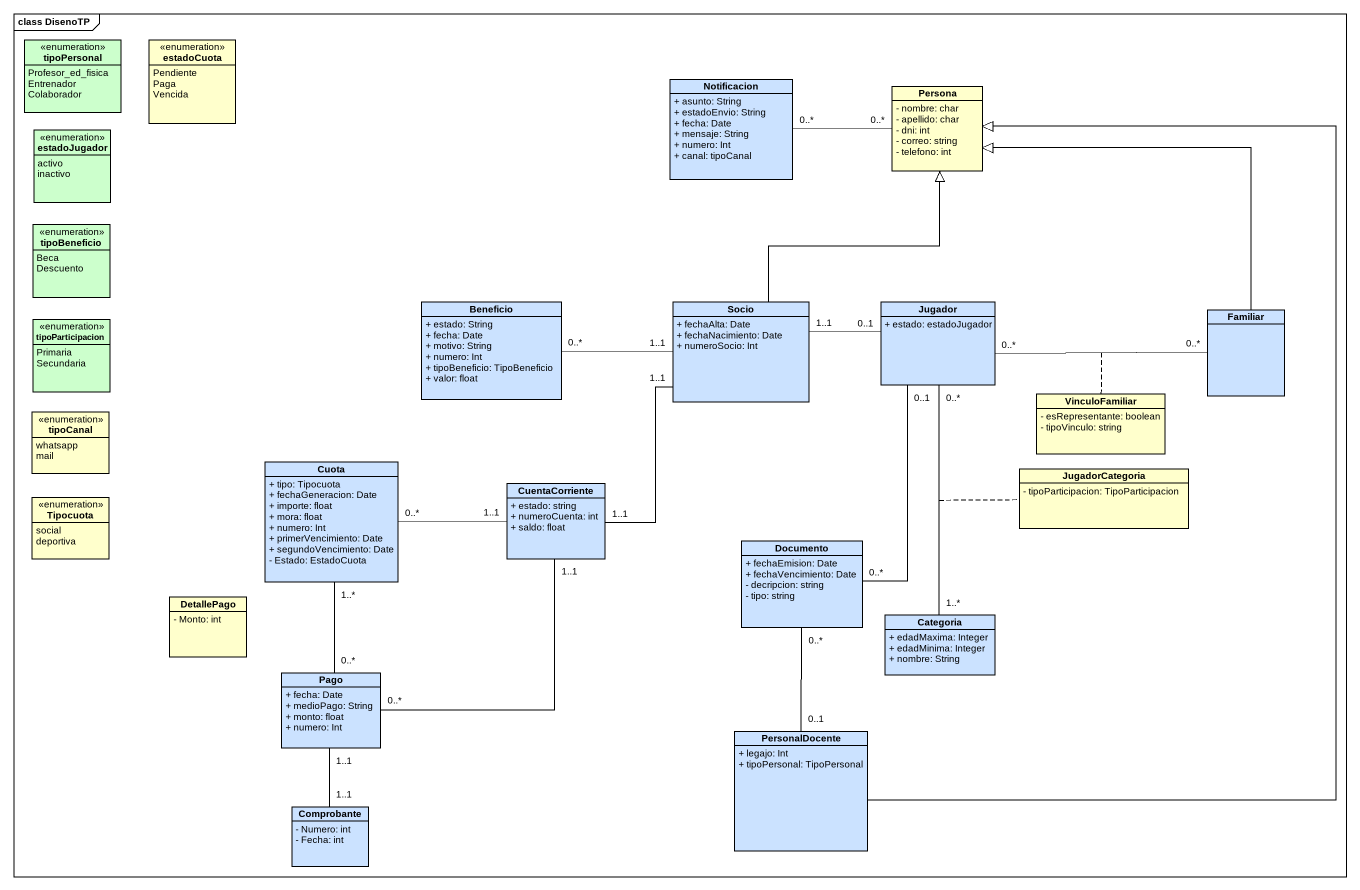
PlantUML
@startuml
mainframe class DisenoTP
hide circle
hide empty members
skinparam classAttributeIconSize 0
enum tipoPersonal #CCFFCC {
  Profesor_ed_fisica
  Entrenador
  Colaborador
}
enum estadoCuota {
  Pendiente
  Paga
  Vencida
}
class Notificacion #CBE2FF {
  + asunto: String
  + estadoEnvio: String
  + fecha: Date
  + mensaje: String
  + numero: Int
  + canal: tipoCanal
}
class Persona {
  - nombre: char
  - apellido: char
  - dni: int
  - correo: string
  - telefono: int
}
enum estadoJugador #CCFFCC {
  activo
  inactivo
}
enum tipoBeneficio #CCFFCC {
  Beca
  Descuento
}
class Beneficio #CBE2FF {
  + estado: String
  + fecha: Date
  + motivo: String
  + numero: Int
  + tipoBeneficio: TipoBeneficio
  + valor: float
}
class Socio #CBE2FF {
  + fechaAlta: Date
  + fechaNacimiento: Date
  + numeroSocio: Int
}
class Jugador #CBE2FF {
  + estado: estadoJugador
}
class Familiar #CBE2FF
enum tipoParticipacion #CCFFCC {
  Primaria
  Secundaria
}
enum tipoCanal {
  whatsapp
  mail
}
class VinculoFamiliar {
  - esRepresentante: boolean
  - tipoVinculo: string
}
class Cuota #CBE2FF {
  + tipo: Tipocuota
  + fechaGeneracion: Date
  + importe: float
  + mora: float
  + numero: Int
  + primerVencimiento: Date
  + segundoVencimiento: Date
  - Estado: EstadoCuota
}
class JugadorCategoria {
  - tipoParticipacion: TipoParticipacion
}
enum Tipocuota {
  social
  deportiva
}
class CuentaCorriente #CBE2FF {
  + estado: string
  + numeroCuenta: int
  + saldo: float
}
class Documento #CBE2FF {
  + fechaEmision: Date
  + fechaVencimiento: Date
  - decripcion: string
  - tipo: string
}
class DetallePago {
  - Monto: int
}
class Categoria #CBE2FF {
  + edadMaxima: Integer
  + edadMinima: Integer
  + nombre: String
}
class Pago #CBE2FF {
  + fecha: Date
  + medioPago: String
  + monto: float
  + numero: Int
}
class PersonalDocente #CBE2FF {
  + legajo: Int
  + tipoPersonal: TipoPersonal
}
class Comprobante #CBE2FF {
  - Numero: int
  - Fecha: int
}
Persona "0..*" -left- "0..*" Notificacion
Socio -up-|> Persona
Socio "1..1" -left- "0..*" Beneficio
Socio "1..1" -- "1..1" CuentaCorriente
Jugador "0..1" -left- "1..1" Socio
Jugador "0..1" -- "0..*" Documento
Familiar -up-|> Persona
Familiar "0..*" -left- "0..*" Jugador
(Familiar, Jugador) .. VinculoFamiliar
Cuota "0..*" -right- "1..1" CuentaCorriente
Categoria "1..*" -up- "0..*" Jugador
(Categoria, Jugador) .. JugadorCategoria
Pago "0..*" -up- "1..*" Cuota
Pago "0..*" -up- "1..1" CuentaCorriente
Pago "1..1" -- "1..1" Comprobante
PersonalDocente -up-|> Persona
PersonalDocente "0..1" -up- "0..*" Documento
@enduml
